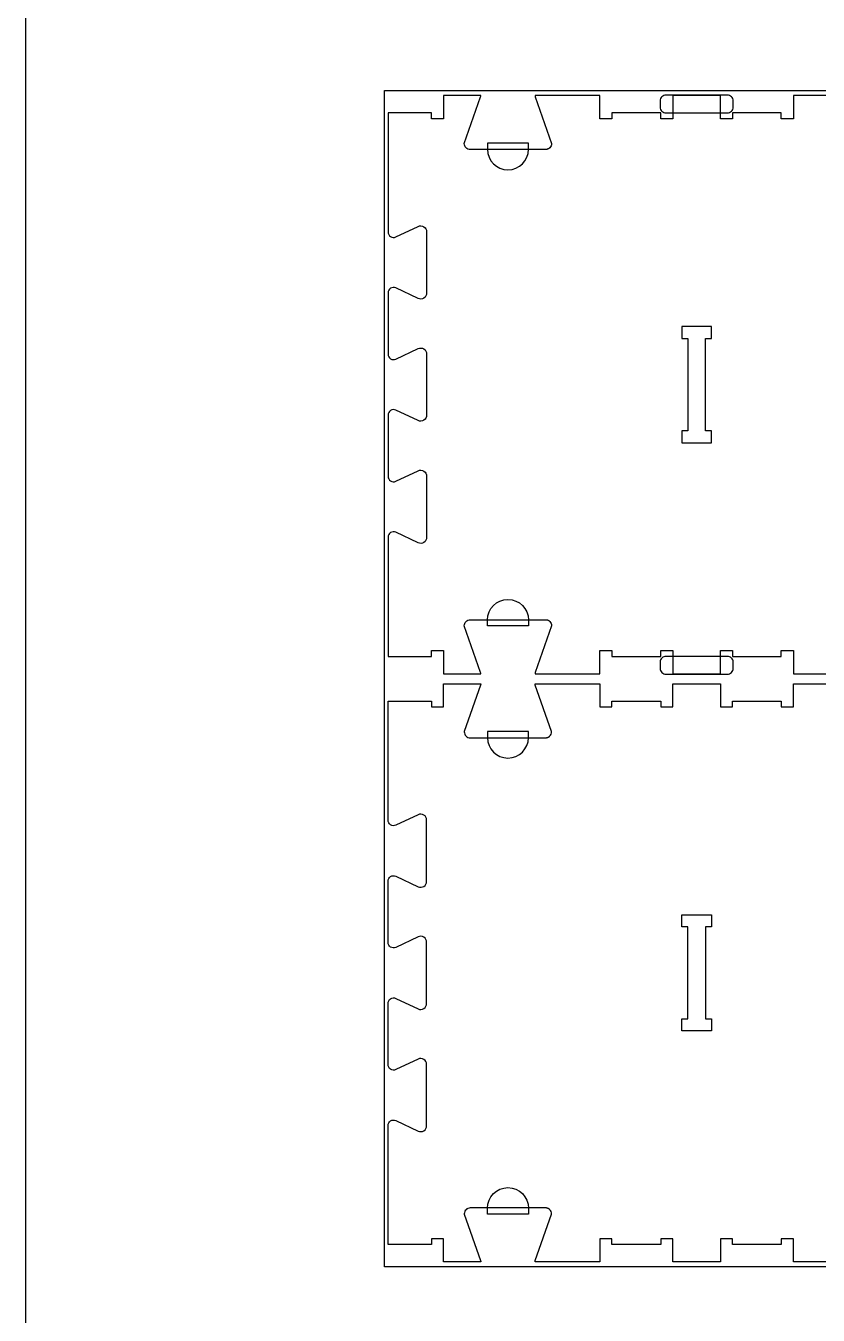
# Model space of a CAD drawing. Extents: x -4335 to -1151, y -27186 to -19593.
# Drawn here: x -4335 to -3514, y -22887 to -21550 of the extents above; entities that cross this region are included whole.
import ezdxf

# ---------------------------------------------------------------- set-up
doc = ezdxf.new("R2010")
doc.units = 0
for name, color, linetype in [('0_SHEET_SPRUCEPLY_2440X122', 1, 'CONTINUOUS'), ('3_ANYTOOL_CUTTHROUGH_INSID', 4, 'CONTINUOUS'), ('4_ANYTOOL_CUTTHROUGH_OUTSI', 5, 'CONTINUOUS'), ('5_ANYTOOL_HALF_MILL_9MM_IN', 3, 'CONTINUOUS'), ('DONOTCUT', 18, 'CONTINUOUS')]:
    doc.layers.add(name, color=color, linetype=linetype)

msp = doc.modelspace()

# ---------------------------------------------------------------- linework, layer by layer
at = {"layer": '0_SHEET_SPRUCEPLY_2440X122'}
msp.add_lwpolyline([(-1522.9, -21616.7), (-1522.9, -22836.7), (-3962.9, -22836.7), (-3962.9, -21616.7)], close=True, dxfattribs=at)
at = {"layer": '3_ANYTOOL_CUTTHROUGH_INSID', "color": 4}
for points in [[(-3624.6, -21861.5), (-3654.8, -21861.5), (-3654.8, -21874), (-3648.8, -21874), (-3648.8, -21969.5), (-3654.8, -21969.5), (-3654.8, -21982), (-3624.3, -21982), (-3624.3, -21969.5), (-3630.3, -21969.5), (-3630.3, -21874), (-3624.3, -21874), (-3624.3, -21861.5)], [(-3624.6, -22592), (-3654.8, -22592), (-3654.8, -22579.5), (-3648.8, -22579.5), (-3648.8, -22484), (-3654.8, -22484), (-3654.8, -22471.5), (-3624.3, -22471.5), (-3624.3, -22484), (-3630.3, -22484), (-3630.3, -22579.5), (-3624.3, -22579.5), (-3624.3, -22592)]]:
    msp.add_lwpolyline(points, close=True, dxfattribs=at)
at = {"layer": '4_ANYTOOL_CUTTHROUGH_OUTSI', "color": 5}
for points in [[(-3472.1, -21622), (-3539.3, -21622), (-3539.3, -21646), (-3551.8, -21646), (-3551.8, -21640), (-3602.3, -21640), (-3602.3, -21646), (-3614.8, -21646), (-3614.8, -21622), (-3664.3, -21622), (-3664.3, -21646), (-3676.8, -21646), (-3676.8, -21640), (-3727.3, -21640), (-3727.3, -21646), (-3739.8, -21646), (-3739.8, -21622), (-3789.6, -21622), (-3789.6, -21622), (-3807, -21622, 0.061486), (-3806.8, -21623.4), (-3789.9, -21671.6), (-3789.8, -21671.7), (-3789.8, -21671.7), (-3789.8, -21671.7, -0.198912), (-3791.7, -21676.1), (-3791.8, -21676.2), (-3791.9, -21676.3), (-3792, -21676.4), (-3792.1, -21676.5), (-3792.2, -21676.6), (-3792.4, -21676.7), (-3792.5, -21676.8), (-3792.6, -21676.9), (-3792.7, -21677), (-3792.9, -21677.1), (-3793, -21677.1), (-3793.1, -21677.2), (-3793.3, -21677.3), (-3793.4, -21677.4), (-3793.6, -21677.4), (-3793.7, -21677.5), (-3793.8, -21677.5), (-3794, -21677.6), (-3794.1, -21677.7), (-3794.3, -21677.7), (-3794.4, -21677.7), (-3794.6, -21677.8), (-3794.7, -21677.8), (-3794.9, -21677.8), (-3795, -21677.9), (-3795.2, -21677.9), (-3795.3, -21677.9), (-3795.5, -21677.9), (-3795.6, -21677.9), (-3795.8, -21678), (-3795.9, -21678), (-3796.1, -21678), (-3874.1, -21678, -0.414214), (-3880.3, -21671.7), (-3880.3, -21671.7), (-3880.3, -21671.6), (-3863.4, -21623.4), (-3863.4, -21623.4, 0.061485), (-3863.2, -21622), (-3901.8, -21622), (-3901.8, -21646), (-3914.3, -21646), (-3914.3, -21640), (-3959.3, -21640), (-3959.3, -21763.4), (-3959.3, -21763.4, 0.551268), (-3951.1, -21768.6), (-3928.2, -21757.7, -0.551268), (-3919.3, -21763.3), (-3919.3, -21826.7, -0.257375), (-3922.2, -21832, -0.257375), (-3928.2, -21832.4), (-3951.1, -21821.5, 0.551268), (-3959.3, -21826.7), (-3959.3, -21890.1, 0.551268), (-3951.1, -21895.3), (-3928.2, -21884.4, -0.551268), (-3919.3, -21890), (-3919.3, -21953.4, -0.257375), (-3922.2, -21958.7, -0.257375), (-3928.2, -21959.1), (-3951.1, -21948.2, 0.551268), (-3959.3, -21953.4), (-3959.3, -22016.8, 0.551268), (-3951.1, -22022), (-3928.2, -22011.1, -0.257375), (-3922.2, -22011.4, -0.257375), (-3919.3, -22016.7), (-3919.3, -22080.1, -0.551268), (-3928.2, -22085.8), (-3951.1, -22074.9, 0.551268), (-3959.3, -22080.1), (-3959.3, -22203.5), (-3914.3, -22203.5), (-3914.3, -22197.5), (-3901.8, -22197.5), (-3901.8, -22221.5), (-3863.2, -22221.5), (-3863.2, -22221.5, 0.061485), (-3863.4, -22220.1), (-3880.3, -22171.8), (-3880.3, -22171.8), (-3880.3, -22171.7), (-3880.3, -22171.7, -0.414214), (-3874.1, -22165.5), (-3796.1, -22165.5), (-3795.9, -22165.5), (-3795.8, -22165.5), (-3795.6, -22165.5), (-3795.5, -22165.5), (-3795.3, -22165.5), (-3795.2, -22165.5), (-3795, -22165.6), (-3794.9, -22165.6), (-3794.7, -22165.6), (-3794.6, -22165.6), (-3794.4, -22165.7), (-3794.3, -22165.7), (-3794.1, -22165.8), (-3794, -22165.8), (-3793.8, -22165.9), (-3793.7, -22165.9), (-3793.6, -22166), (-3793.4, -22166.1), (-3793.3, -22166.1), (-3793.1, -22166.2), (-3793, -22166.3), (-3792.9, -22166.4), (-3792.7, -22166.4), (-3792.6, -22166.5), (-3792.5, -22166.6), (-3792.4, -22166.7), (-3792.2, -22166.8), (-3792.1, -22166.9), (-3792, -22167), (-3791.9, -22167.1), (-3791.8, -22167.2), (-3791.7, -22167.3, -0.198912), (-3789.8, -22171.7), (-3789.8, -22171.8), (-3789.9, -22171.8), (-3806.8, -22220.1), (-3806.8, -22220.1, 0.061485), (-3807, -22221.5), (-3789.6, -22221.5), (-3739.8, -22221.5), (-3739.8, -22197.5), (-3727.3, -22197.5), (-3727.3, -22203.5), (-3676.8, -22203.5), (-3676.8, -22197.5), (-3664.3, -22197.5), (-3664.3, -22221.5), (-3614.8, -22221.5), (-3614.8, -22197.5), (-3602.3, -22197.5), (-3602.3, -22203.5), (-3551.8, -22203.5), (-3551.8, -22197.5), (-3539.3, -22197.5), (-3539.3, -22221.5), (-3489.6, -22221.5)], [(-3472.1, -22831.5), (-3539.3, -22831.5), (-3539.3, -22807.5), (-3551.8, -22807.5), (-3551.8, -22813.5), (-3602.3, -22813.5), (-3602.3, -22807.5), (-3614.8, -22807.5), (-3614.8, -22831.5), (-3664.3, -22831.5), (-3664.3, -22807.7), (-3664.3, -22807.5), (-3676.8, -22807.5), (-3676.8, -22813.5), (-3727.3, -22813.5), (-3727.3, -22807.5), (-3739.8, -22807.5), (-3739.8, -22831.5), (-3789.6, -22831.5), (-3807, -22831.5), (-3807, -22831.5, -0.061486), (-3806.8, -22830.1), (-3789.9, -22781.8), (-3789.8, -22781.8), (-3789.8, -22781.7), (-3789.8, -22781.7, 0.198912), (-3791.7, -22777.3), (-3791.8, -22777.2), (-3791.9, -22777.1), (-3792, -22777), (-3792.1, -22776.9), (-3792.2, -22776.8), (-3792.4, -22776.7), (-3792.5, -22776.6), (-3792.6, -22776.5), (-3792.7, -22776.4), (-3792.9, -22776.4), (-3793, -22776.3), (-3793.1, -22776.2), (-3793.3, -22776.1), (-3793.4, -22776.1), (-3793.6, -22776), (-3793.7, -22775.9), (-3793.8, -22775.9), (-3794, -22775.8), (-3794.1, -22775.8), (-3794.3, -22775.7), (-3794.4, -22775.7), (-3794.6, -22775.6), (-3794.7, -22775.6), (-3794.9, -22775.6), (-3795, -22775.6), (-3795.2, -22775.5), (-3795.3, -22775.5), (-3795.5, -22775.5), (-3795.6, -22775.5), (-3795.8, -22775.5), (-3795.9, -22775.5), (-3796.1, -22775.5), (-3874.1, -22775.5, 0.414214), (-3880.3, -22781.7), (-3880.3, -22781.8), (-3880.3, -22781.8), (-3863.4, -22830.1), (-3863.4, -22830.1, -0.061485), (-3863.2, -22831.5), (-3901.8, -22831.5), (-3901.8, -22807.5), (-3914.3, -22807.5), (-3914.3, -22813.5), (-3959.3, -22813.5), (-3959.3, -22690.1), (-3959.3, -22690.1, -0.551268), (-3951.1, -22684.9), (-3928.2, -22695.8, 0.551268), (-3919.3, -22690.1), (-3919.3, -22626.7, 0.551268), (-3928.2, -22621.1), (-3951.1, -22632, -0.551268), (-3959.3, -22626.8), (-3959.3, -22563.4, -0.551268), (-3951.1, -22558.2), (-3928.2, -22569.1, 0.257375), (-3922.2, -22568.7, 0.257375), (-3919.3, -22563.4), (-3919.3, -22500, 0.551268), (-3928.2, -22494.4), (-3951.1, -22505.3, -0.551268), (-3959.3, -22500.1), (-3959.3, -22436.7, -0.551268), (-3951.1, -22431.5), (-3928.2, -22442.4, 0.551268), (-3919.3, -22436.7), (-3919.3, -22373.3, 0.551268), (-3928.2, -22367.7), (-3951.1, -22378.6, -0.551268), (-3959.3, -22373.4), (-3959.3, -22250), (-3914.3, -22250), (-3914.3, -22256), (-3901.8, -22256), (-3901.8, -22232), (-3863.2, -22232), (-3863.2, -22232, -0.061485), (-3863.4, -22233.4), (-3880.3, -22281.6), (-3880.3, -22281.7), (-3880.3, -22281.7), (-3880.3, -22281.7, 0.414214), (-3874.1, -22288), (-3796.1, -22288), (-3795.9, -22288), (-3795.8, -22288), (-3795.6, -22287.9), (-3795.5, -22287.9), (-3795.3, -22287.9), (-3795.2, -22287.9), (-3795, -22287.9), (-3794.9, -22287.8), (-3794.7, -22287.8), (-3794.6, -22287.8), (-3794.4, -22287.7), (-3794.3, -22287.7), (-3794.1, -22287.7), (-3794, -22287.6), (-3793.8, -22287.5), (-3793.7, -22287.5), (-3793.6, -22287.4), (-3793.4, -22287.4), (-3793.3, -22287.3), (-3793.1, -22287.2), (-3793, -22287.1), (-3792.9, -22287.1), (-3792.7, -22287), (-3792.6, -22286.9), (-3792.5, -22286.8), (-3792.4, -22286.7), (-3792.2, -22286.6), (-3792.1, -22286.5), (-3792, -22286.4), (-3791.9, -22286.3), (-3791.8, -22286.2), (-3791.7, -22286.1, 0.198912), (-3789.8, -22281.7), (-3789.8, -22281.7), (-3789.9, -22281.6), (-3806.8, -22233.4), (-3806.8, -22233.4, -0.061485), (-3807, -22232), (-3789.6, -22232), (-3739.8, -22232), (-3739.8, -22256), (-3727.3, -22256), (-3727.3, -22250), (-3676.8, -22250), (-3676.8, -22256), (-3664.3, -22256), (-3664.3, -22232), (-3614.8, -22232), (-3614.8, -22255.7), (-3614.8, -22256), (-3602.3, -22256), (-3602.3, -22250), (-3551.8, -22250), (-3551.8, -22256), (-3539.3, -22256), (-3539.3, -22232), (-3472.1, -22232)]]:
    msp.add_lwpolyline(points, format="xyb", dxfattribs=at)
at = {"layer": '5_ANYTOOL_HALF_MILL_9MM_IN', "color": 3}
for points in [[(-3671.4, -21621.5, 0.414214), (-3677.4, -21627.5), (-3677.4, -21634, 0.414214), (-3671.4, -21640), (-3607.7, -21640, 0.414214), (-3601.7, -21634), (-3601.7, -21627.5, 0.414214), (-3607.7, -21621.5)], [(-3856.3, -21677.7, 1), (-3813.8, -21677.7), (-3813.8, -21677.5), (-3813.8, -21671.5), (-3856.3, -21671.5), (-3856.3, -21677.5), (-3856.3, -21677.7)], [(-3856.3, -22165.7, -1), (-3813.8, -22165.7), (-3813.8, -22166), (-3813.8, -22172), (-3856.3, -22172), (-3856.3, -22166), (-3856.3, -22165.7)], [(-3671.4, -22203.5, 0.414214), (-3677.4, -22209.5), (-3677.4, -22216, 0.414214), (-3671.4, -22222), (-3607.7, -22222, 0.414214), (-3601.7, -22216), (-3601.7, -22209.5, 0.414214), (-3607.7, -22203.5)], [(-3856.3, -22287.7, 1), (-3813.8, -22287.7), (-3813.8, -22287.5), (-3813.8, -22281.5), (-3856.3, -22281.5), (-3856.3, -22287.5), (-3856.3, -22287.7)], [(-3856.3, -22775.7, -1), (-3813.8, -22775.7), (-3813.8, -22776), (-3813.8, -22782), (-3856.3, -22782), (-3856.3, -22776), (-3856.3, -22775.7)]]:
    msp.add_lwpolyline(points, format="xyb", close=True, dxfattribs=at)
at = {"layer": 'DONOTCUT'}
msp.add_lwpolyline([(-1151.2, -27186.1), (-4334.6, -27186.1), (-4334.6, -19592.7), (-1151.2, -19592.7)], close=True, dxfattribs=at)

doc.saveas('drawing.dxf')
